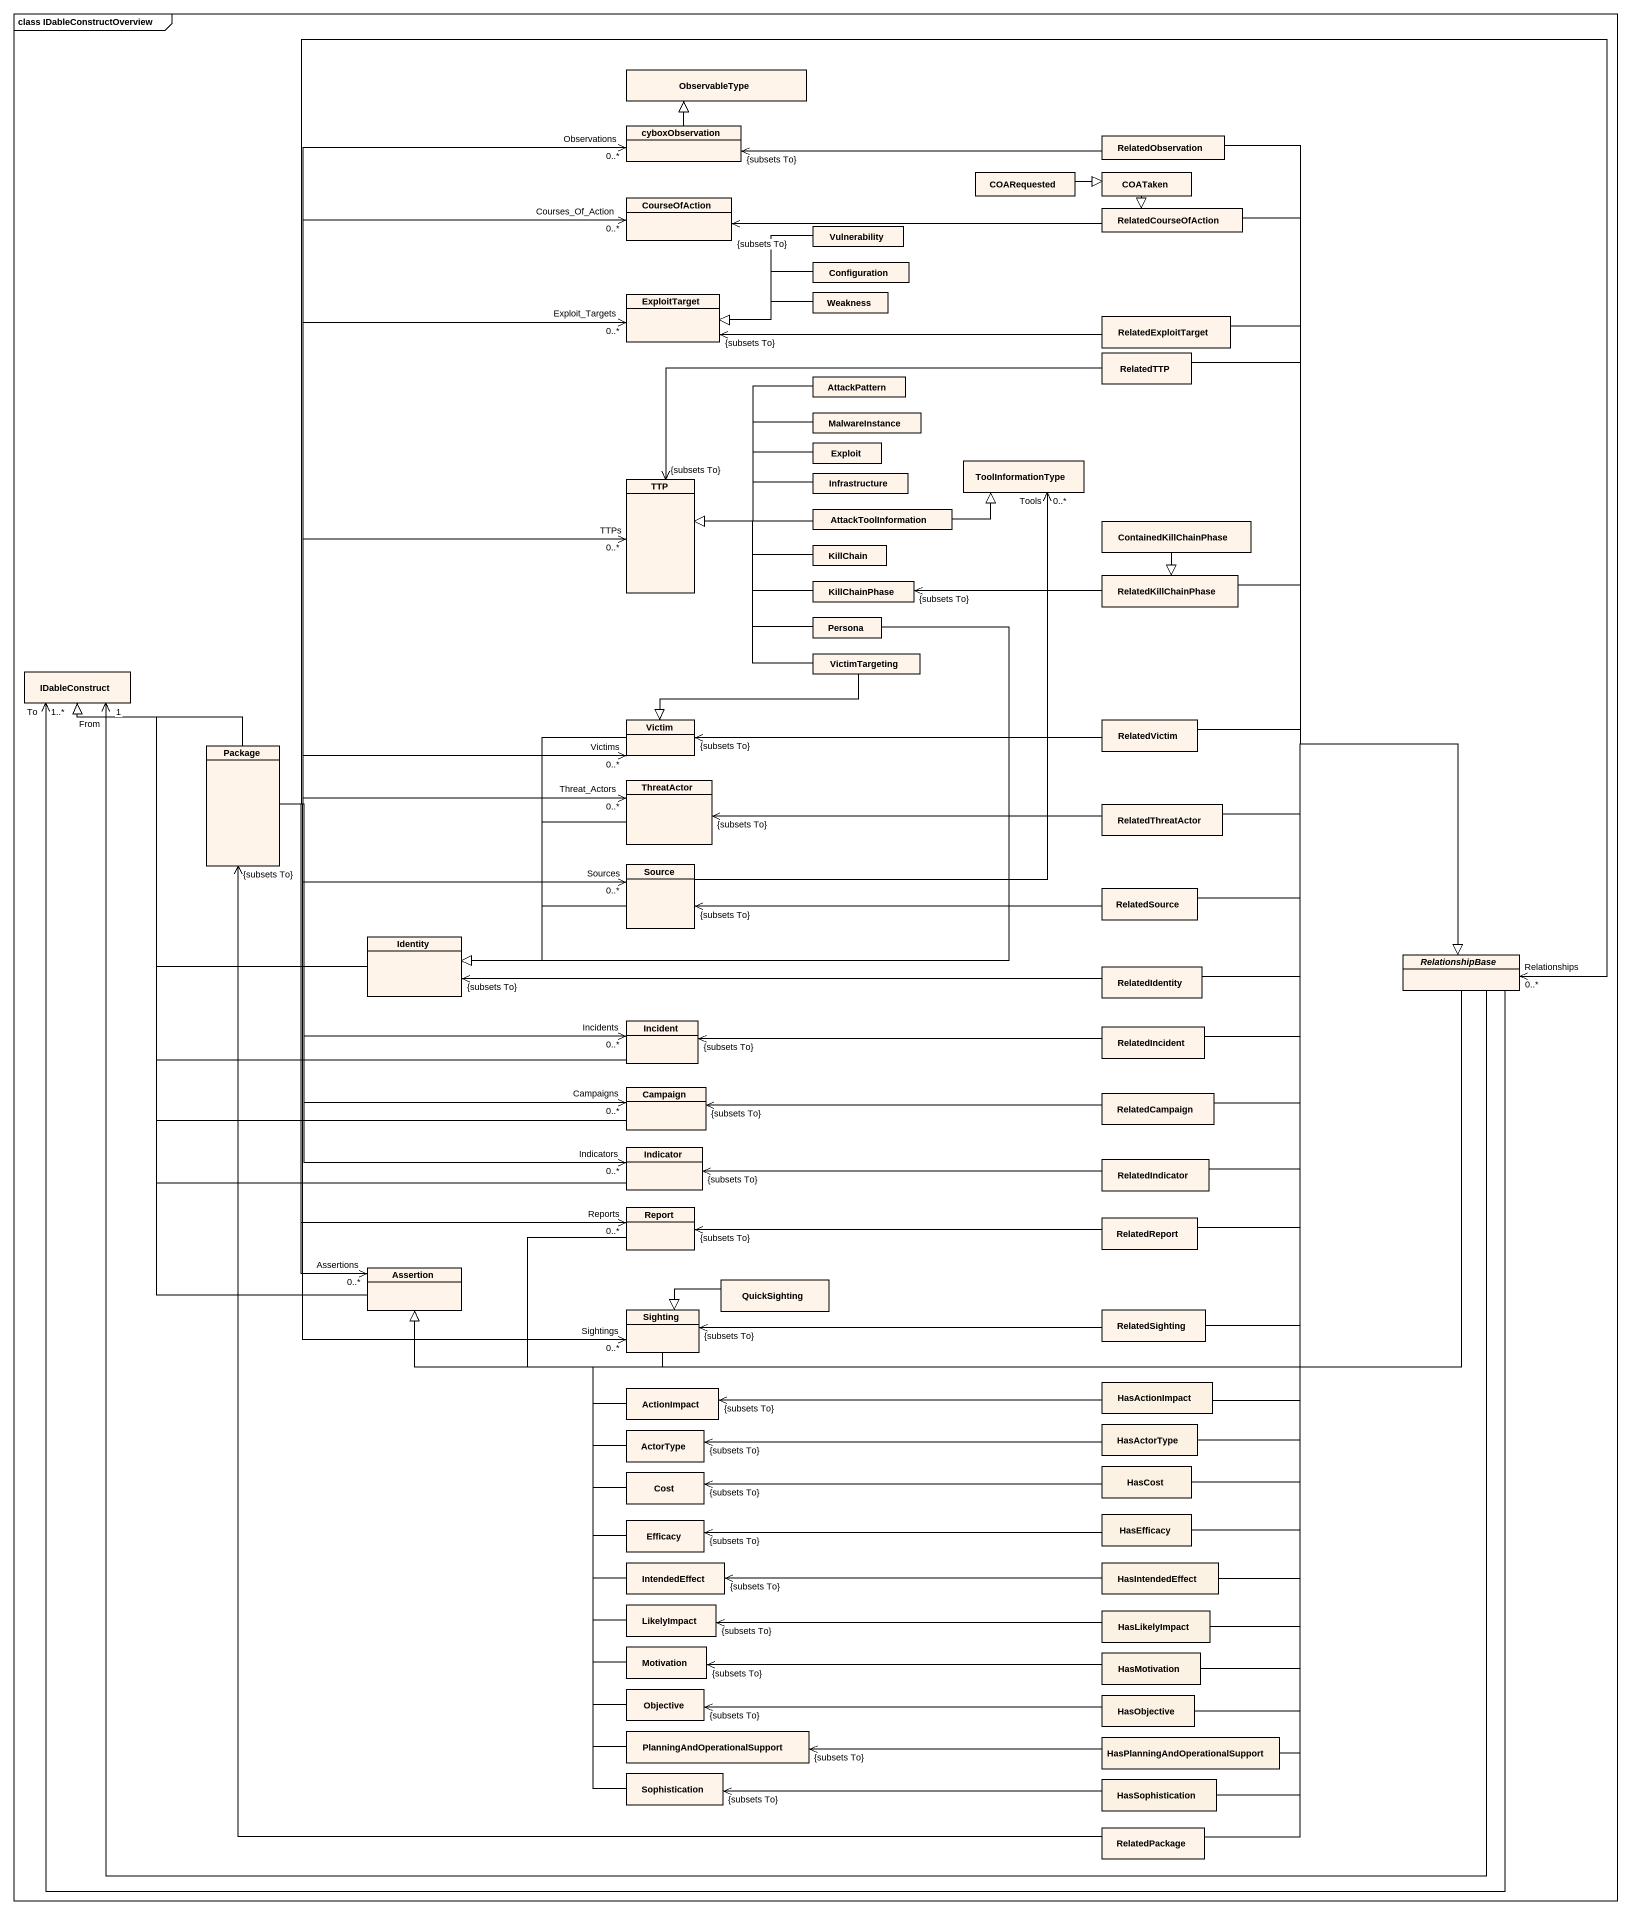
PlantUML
@startuml
mainframe class IDableConstructOverview
hide circle
hide empty members
class ObservableType #FFF4EA
class cyboxObservation #FFF4EA
class RelatedObservation #FFF4EA
class CourseOfAction #FFF4EA
class COARequested #FFF4EA
class COATaken #FFF4EA
class RelatedCourseOfAction #FFF4EA
class Vulnerability #FFF4EA
class Configuration #FFF4EA
class ExploitTarget #FFF4EA
class Weakness #FFF4EA
class RelatedExploitTarget #FFF4EA
class RelatedTTP #FFF4EA
class AttackPattern #FFF4EA
class MalwareInstance #FFF4EA
class TTP #FFF4EA
class Exploit #FFF4EA
class Infrastructure #FFF4EA
class ToolInformationType #FFF4EA
class AttackToolInformation #FFF4EA
class KillChain #FFF4EA
class ContainedKillChainPhase #FFF4EA
class KillChainPhase #FFF4EA
class RelatedKillChainPhase #FFF4EA
class Persona #FFF4EA
class IDableConstruct #FFF4EA
class VictimTargeting #FFF4EA
class "Package" as Package_ #FFF4EA
class Victim #FFF4EA
class RelatedVictim #FFF4EA
class ThreatActor #FFF4EA
class RelatedThreatActor #FFF4EA
class Source #FFF4EA
class RelatedSource #FFF4EA
class Identity #FFF4EA
class RelatedIdentity #FFF4EA
abstract class RelationshipBase #FFF4EA
class Incident #FFF4EA
class RelatedIncident #FFF4EA
class Campaign #FFF4EA
class RelatedCampaign #FFF4EA
class Indicator #FFF4EA
class RelatedIndicator #FFF4EA
class Report #FFF4EA
class RelatedReport #FFF4EA
class Assertion #FFF4EA
class QuickSighting #FFF4EA
class Sighting #FFF4EA
class RelatedSighting #FFF4EA
class ActionImpact #FFF4EA
class HasActionImpact
class ActorType #FFF4EA
class HasActorType
class Cost #FFF4EA
class HasCost
class Efficacy #FFF4EA
class HasEfficacy
class IntendedEffect #FFF4EA
class HasIntendedEffect
class LikelyImpact #FFF4EA
class HasLikelyImpact
class Motivation #FFF4EA
class HasMotivation
class Objective #FFF4EA
class HasObjective
class "PlanningAndOperationalSupport" as PlanningAndOperationalSuppor #FFF4EA
class "HasPlanningAndOperationalSupport" as HasPlanningAndOperationalSup
class Sophistication #FFF4EA
class HasSophistication
class RelatedPackage #FFF4EA
cyboxObservation -up-|> ObservableType
cyboxObservation "Observations\n0..*" <-- Package_
RelatedObservation -left-> "{subsets To}" cyboxObservation
RelatedObservation --|> RelationshipBase
CourseOfAction "Courses_Of_Action\n0..*" <-- Package_
COARequested -right-|> COATaken
COATaken --|> RelatedCourseOfAction
RelatedCourseOfAction -left-> "{subsets To}" CourseOfAction
RelatedCourseOfAction --|> RelationshipBase
Vulnerability -left-|> ExploitTarget
Configuration -left-|> ExploitTarget
ExploitTarget "Exploit_Targets\n0..*" <-- Package_
Weakness -left-|> ExploitTarget
RelatedExploitTarget -left-> "{subsets To}" ExploitTarget
RelatedExploitTarget --|> RelationshipBase
RelatedTTP -left-> "{subsets To}" TTP
RelatedTTP --|> RelationshipBase
AttackPattern --|> TTP
MalwareInstance -left-|> TTP
TTP "TTPs\n0..*" <-- Package_
Exploit -left-|> TTP
Infrastructure -left-|> TTP
ToolInformationType "Tools\n0..*" <-- Source
AttackToolInformation -left-|> TTP
AttackToolInformation -right-|> ToolInformationType
KillChain -left-|> TTP
ContainedKillChainPhase --|> RelatedKillChainPhase
KillChainPhase -left-|> TTP
RelatedKillChainPhase -left-> "{subsets To}" KillChainPhase
RelatedKillChainPhase --|> RelationshipBase
Persona -left-|> TTP
Persona --|> Identity
IDableConstruct "To\n1..*" <-right- RelationshipBase
IDableConstruct "From\n1" <-right- RelationshipBase
VictimTargeting -up-|> TTP
VictimTargeting -left-|> Victim
Package_ -up-|> IDableConstruct
Victim "Victims\n0..*" <-left- Package_
Victim --|> Identity
RelatedVictim -left-> "{subsets To}" Victim
RelatedVictim --|> RelationshipBase
ThreatActor "Threat_Actors\n0..*" <-left- Package_
ThreatActor --|> Identity
RelatedThreatActor -left-> "{subsets To}" ThreatActor
RelatedThreatActor -right-|> RelationshipBase
Source "Sources\n0..*" <-left- Package_
Source -left-|> Identity
RelatedSource -left-> "{subsets To}" Source
RelatedSource -right-|> RelationshipBase
Identity -up-|> IDableConstruct
RelatedIdentity -left-> "{subsets To}" Identity
RelatedIdentity -right-|> RelationshipBase
RelationshipBase "Relationships\n0..*" <-left- Package_
RelationshipBase -left-|> Assertion
Incident -up-|> IDableConstruct
Incident "Incidents\n0..*" <-left- Package_
RelatedIncident -right-|> RelationshipBase
RelatedIncident -left-> "{subsets To}" Incident
Campaign -up-|> IDableConstruct
Campaign "Campaigns\n0..*" <-up- Package_
RelatedCampaign -right-|> RelationshipBase
RelatedCampaign -left-> "{subsets To}" Campaign
Indicator -up-|> IDableConstruct
Indicator "Indicators\n0..*" <-up- Package_
RelatedIndicator -up-|> RelationshipBase
RelatedIndicator -left-> "{subsets To}" Indicator
Report "Reports\n0..*" <-up- Package_
Report -left-|> Assertion
RelatedReport -up-|> RelationshipBase
RelatedReport -left-> "{subsets To}" Report
Assertion -up-|> IDableConstruct
Assertion "Assertions\n0..*" <-up- Package_
QuickSighting -left-|> Sighting
Sighting "Sightings\n0..*" <-up- Package_
Sighting -left-|> Assertion
RelatedSighting -up-|> RelationshipBase
RelatedSighting -left-> "{subsets To}" Sighting
ActionImpact -left-|> Assertion
HasActionImpact -up-|> RelationshipBase
HasActionImpact -left-> "{subsets To}" ActionImpact
ActorType -up-|> Assertion
HasActorType -up-|> RelationshipBase
HasActorType -left-> "{subsets To}" ActorType
Cost -up-|> Assertion
HasCost -up-|> RelationshipBase
HasCost -left-> "{subsets To}" Cost
Efficacy -up-|> Assertion
HasEfficacy -up-|> RelationshipBase
HasEfficacy -left-> "{subsets To}" Efficacy
IntendedEffect -up-|> Assertion
HasIntendedEffect -up-|> RelationshipBase
HasIntendedEffect -left-> "{subsets To}" IntendedEffect
LikelyImpact -up-|> Assertion
HasLikelyImpact -up-|> RelationshipBase
HasLikelyImpact -left-> "{subsets To}" LikelyImpact
Motivation -up-|> Assertion
HasMotivation -up-|> RelationshipBase
HasMotivation -left-> "{subsets To}" Motivation
Objective -up-|> Assertion
HasObjective -up-|> RelationshipBase
HasObjective -left-> "{subsets To}" Objective
PlanningAndOperationalSuppor -up-|> Assertion
HasPlanningAndOperationalSup -up-|> RelationshipBase
HasPlanningAndOperationalSup -left-> "{subsets To}" PlanningAndOperationalSuppor
Sophistication -up-|> Assertion
HasSophistication -up-|> RelationshipBase
HasSophistication -left-> "{subsets To}" Sophistication
RelatedPackage -up-> "{subsets To}" Package_
RelatedPackage -up-|> RelationshipBase
@enduml
